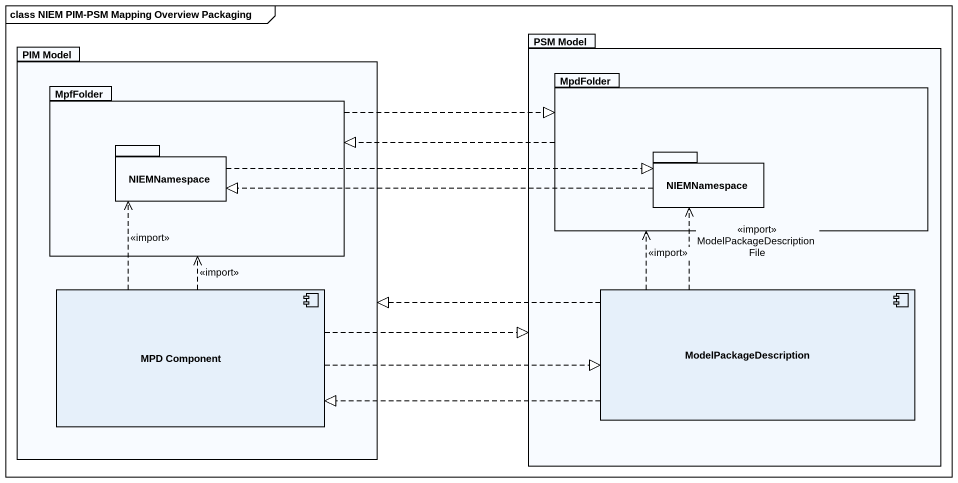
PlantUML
@startuml
mainframe class NIEM PIM-PSM Mapping Overview Packaging
package "PSM Model" as PSM_Model {
  package MpdFolder {
    package "NIEMNamespace" as NIEMNamespace_2 {
    }
  }
  component ModelPackageDescription
}
package "PIM Model" as PIM_Model {
  package MpfFolder {
    package NIEMNamespace {
    }
  }
  component "MPD Component" as MPD_Component
}
MpdFolder .left.|> MpfFolder
MpfFolder .right.|> MpdFolder
NIEMNamespace .right.|> NIEMNamespace_2
NIEMNamespace_2 .left.|> NIEMNamespace
MPD_Component .right.|> PSM_Model
MPD_Component .up.> MpfFolder : <<import>>
MPD_Component .up.> NIEMNamespace : <<import>>
MPD_Component .right.|> ModelPackageDescription
ModelPackageDescription .left.|> PIM_Model
ModelPackageDescription .up.> MpdFolder : <<import>>
ModelPackageDescription .up.> NIEMNamespace_2 : <<import>> ModelPackageDescriptionFile
ModelPackageDescription .left.|> MPD_Component
@enduml
